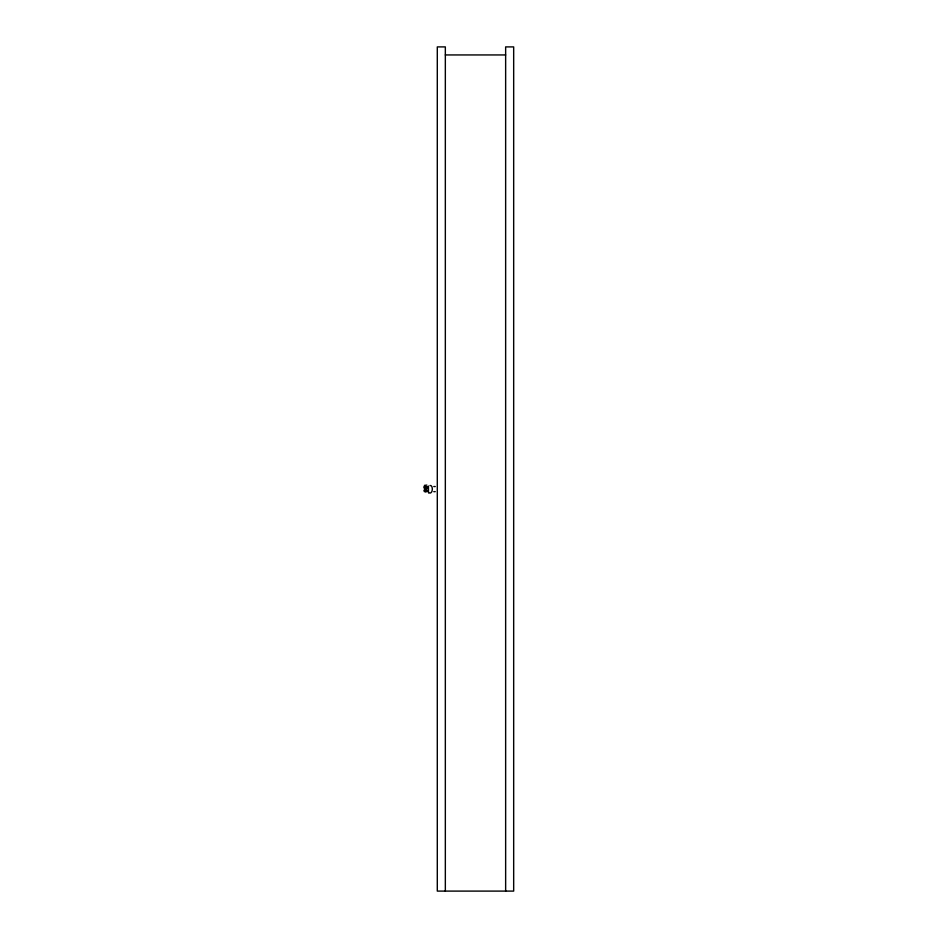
<?xml version="1.0" encoding="UTF-8"?>
<svg xmlns="http://www.w3.org/2000/svg" width="938" height="938" viewBox="0 0 938 938"><rect width="100%" height="100%" fill="white"/><g stroke="black" fill="none" stroke-linecap="round" stroke-linejoin="round"><path stroke-width="1.41" d="M424.973 487.995L424.515 486.599L424.328 488.194C425.829 487.713 423.589 488.745 424.586 487.338M424.902 488.194L425.078 486.599M425.078 488.194L425.078 487.338M425.277 488.194L425.277 486.599M425.5 488.194L425.512 486.599L426.462 487.995M425.746 488.194L425.758 486.599M426.309 488.194L426.251 487.338M426.614 488.194L426.614 486.599L427.095 487.995M426.931 488.194L426.849 487.338M428.455 486.095L428.467 492.685M424.375 487.338L424.339 486.599L425.09 486.799L424.339 486.599M424.902 487.338L424.902 486.599M426.016 487.338L426.473 486.799M426.309 487.338L426.309 486.599M426.942 487.338L426.942 486.599M424.375 485.392L426.872 485.087M426.942 491.606C427.341 487.924 426.122 492.837 426.942 490.855M426.462 490.211L426.473 491.406M425.512 491.606L425.5 489.999L425.911 490.855M425.277 491.606L425.277 489.999L424.339 491.606L424.621 489.999M424.902 491.606L424.621 490.855M424.973 491.406L424.328 489.999L425.078 490.211M426.016 491.606L426.309 489.999M433.766 491.664L435.244 491.653M445.339 54.943L505.641 54.943M435.244 486.541L433.766 486.541M430.003 485.474C433.438 484.782 433.157 495.264 428.537 492.708M424.433 489.999L424.375 490.855M426.86 491.406L426.931 489.999M426.309 490.855L426.309 491.606M425.758 491.606L425.746 489.999M424.902 489.999L424.973 490.855M505.641 891.1L505.641 46.9L513.672 46.9L513.672 891.1L437.296 891.1L437.296 46.9L445.339 46.9L445.339 891.1"/></g></svg>
